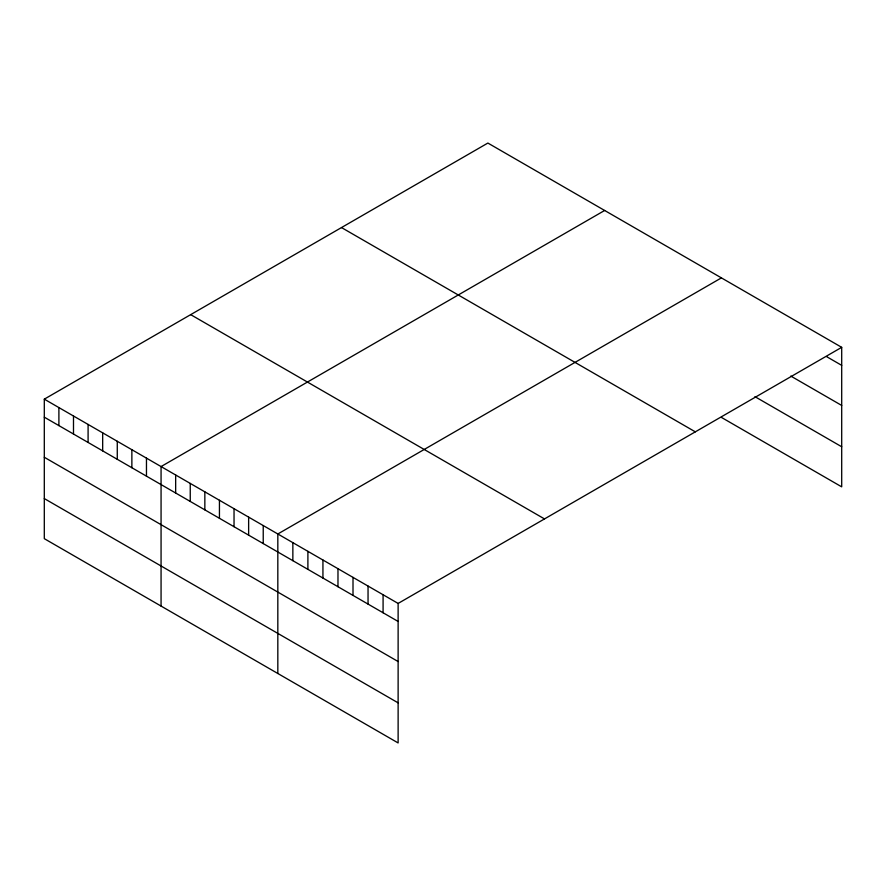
<?xml version="1.0" encoding="UTF-8"?>
<svg xmlns="http://www.w3.org/2000/svg" width="886" height="886" viewBox="0 0 886 886"><rect width="100%" height="100%" fill="white"/><g stroke="black" fill="none" stroke-linecap="round" stroke-linejoin="round"><path stroke-width="1.33" d="M841.7 347.334L398.124 603.432L398.124 742.944L44.3 538.666L44.3 399.154L487.876 143.056L841.7 347.334L841.7 486.846L721.403 417.395M604.64 210.469L161.064 466.568L161.064 606.079M721.403 277.883L277.827 533.981L277.827 673.493M826.66 356.67L841.7 365.353M790.799 376.063L841.7 405.445M754.95 396.662L841.7 446.754M341.498 227.569L695.322 431.847M190.678 314.641L544.502 518.919M44.3 399.154L398.124 603.432M44.3 417.173L398.124 621.451M44.3 457.265L398.124 661.543M44.3 498.574L398.124 702.853M383.084 594.75L383.084 612.769M368.044 586.067L368.044 604.086M353.005 577.384L353.005 595.403M337.976 568.701L337.976 586.72M322.936 560.018L322.936 578.037M307.896 551.347L307.896 569.355M292.856 542.664L292.856 560.672M263.231 525.553L263.231 543.572M248.634 517.125L248.634 535.144M234.037 508.697L234.037 526.716M219.44 500.269L219.44 518.288M204.843 491.841L204.843 509.86M190.246 483.424L190.246 501.432M175.661 474.996L175.661 493.015M146.467 458.14L146.467 476.159M131.87 449.711L131.87 467.73M117.273 441.283L117.273 459.302M102.676 432.855L102.676 450.874M88.091 424.438L88.091 442.446M73.494 416.01L73.494 434.029M58.897 407.582L58.897 425.601"/></g></svg>
